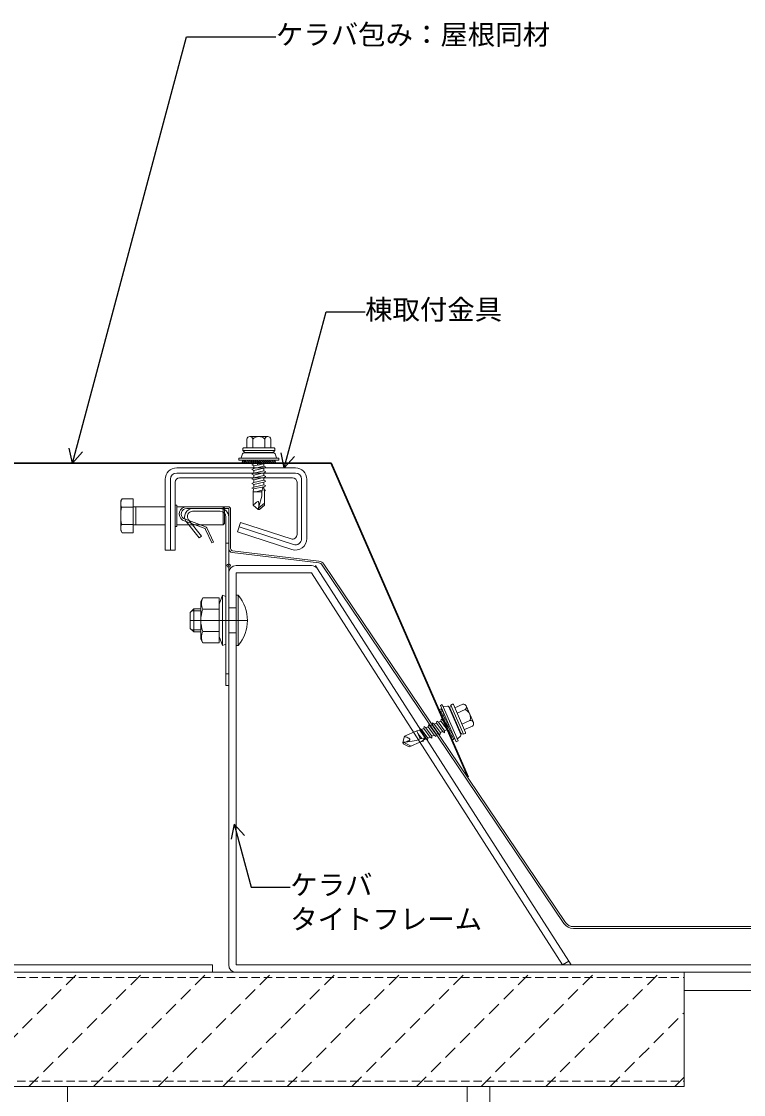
# Model space of a CAD drawing. Units: millimetres at full size, sheet at 1:3; details may follow other scales. Extents: x -1262 to 3778, y -891 to 1036.
# Drawn here: x -774.8 to -458.6, y 108.6 to 578.8 of the extents above; entities that cross this region are included whole.
import ezdxf
from ezdxf.enums import TextEntityAlignment as Align

# ---------------------------------------------------------------- set-up
doc = ezdxf.new("R2010")
doc.units = ezdxf.units.MM
doc.header["$LTSCALE"] = 3
doc.header["$PDMODE"] = 32
doc.header["$PDSIZE"] = 1.5
for name, pattern in [('CHAIN2', [12, 9, -1, 1, -1]), ('DASHED1', [1.8, 1.2, -0.6]), ('DASHED2', [3, 2, -1])]:
    doc.linetypes.add(name, pattern=pattern)
for name, color, linetype, lineweight in [('0-6_名称1', 5, 'Continuous', 25), ('0-C_屋根2', 3, 'Continuous', 9), ('1-1_水切1', 134, 'Continuous', 30), ('2-7_ビス1', 7, 'Continuous', 5), ('2-A_タイトフレーム', 3, 'Continuous', 9), ('2-F_I金具', 7, 'Continuous', 5), ('3-0_吊子', 7, 'Continuous', 5), ('4-2_H鋼1', 2, 'Continuous', 18), ('4-5_C鋼1', 2, 'Continuous', 18), ('5-6_ハッチング1', 7, 'DASHED2', 5)]:
    doc.layers.add(name, color=color, linetype=linetype, lineweight=lineweight)
doc.styles.add('ＭＳ ゴシック', font='')
doc.styles.get('ＭＳ ゴシック').set_extended_font_data('MS Gothic')

msp = doc.modelspace()

# ---------------------------------------------------------------- linework, layer by layer
at = {"layer": '0-6_名称1'}
for p, q in [((-752.511, 385.211), (-753.856, 391.783)), ((-752.511, 385.211), (-748.06, 390.23)), ((-659.692, 383.211), (-661.037, 389.783)), ((-659.692, 383.211), (-655.242, 388.23)), ((-681.647, 227.114), (-682.992, 220.542)), ((-681.647, 227.114), (-677.197, 222.095))]:
    msp.add_line(p, q, dxfattribs=at)
for points in [[(-752.511, 385.211), (-702.452, 572.035), (-663.339, 572.035)], [(-659.692, 383.211), (-641.38, 451.552), (-624.308, 451.552)], [(-681.647, 227.114), (-674.238, 199.461), (-657.084, 199.461)]]:
    msp.add_lwpolyline(points, dxfattribs=at)
at = {"layer": '0-C_屋根2'}
for p, q in [((-684.247, 366.211), (-702.447, 366.211)), ((-684.247, 365.411), (-702.447, 365.411)), ((-684.047, 347.929), (-684.047, 365.211)), ((-683.247, 347.929), (-683.247, 365.211)), ((-694.735, 356.806), (-704.284, 360.282)), ((-703.908, 360.997), (-694.461, 357.558)), ((-693.446, 356.627), (-690.662, 350.659)), ((-644.605, 341.581), (-682.463, 346.142)), ((-644.51, 342.375), (-682.367, 346.936)), ((-643.044, 340.626), (-537.233, 183.617)), ((-642.381, 341.073), (-536.57, 184.064)), ((-533.097, 181.411), (-335.933, 181.411)), ((-533.096, 182.211), (-335.934, 182.211))]:
    msp.add_line(p, q, dxfattribs=at)
msp.add_lwpolyline([(-694.171, 356.289), (-691.387, 350.321), (-690.662, 350.659)], dxfattribs=at)
for centre, radius, start, end in [((-702.447, 362.962), 3.249, 90, 235.57982), ((-702.447, 362.962), 2.449, 90.00009, 233.37631), ((-684.247, 365.211), 1, 0, 90), ((-684.247, 365.211), 0.2, 0, 90), ((-695.077, 355.867), 1.8, 25, 70), ((-695.077, 355.867), 1, 25, 70), ((-682.247, 347.929), 1.8, 180, 263.13001), ((-682.247, 347.929), 1, 180, 263.13001), ((-644.869, 339.397), 2.2, 33.97654, 83.13001), ((-644.869, 339.397), 3, 33.97654, 83.13001), ((-533.087, 186.411), 5, 213.97654, 270.11492), ((-533.087, 186.411), 4.2, 213.97654, 270.11492)]:
    msp.add_arc(centre, radius, start, end, dxfattribs=at)
at = {"layer": '1-1_水切1'}
msp.add_line((-639.126, 385.211), (-579.196, 247.704), dxfattribs=at)
msp.add_lwpolyline([(-639.126, 385.211), (-943.147, 385.211), (-943.147, 115.638)], dxfattribs=at)
at = {"layer": '2-7_ビス1'}
for p, q in [((-676.091, 395.853), (-676.091, 392.011)), ((-666.904, 396.911), (-674.779, 396.911)), ((-673.467, 395.853), (-673.467, 392.011)), ((-668.216, 395.853), (-668.216, 392.011)), ((-665.591, 395.853), (-665.591, 392.011)), ((-677.848, 390.903), (-677.848, 391.693)), ((-677.848, 390.903), (-663.835, 390.903)), ((-677.195, 390.125), (-677.848, 390.903)), ((-677.529, 392.011), (-664.154, 392.011)), ((-664.488, 390.125), (-663.835, 390.903)), ((-663.835, 390.903), (-663.835, 391.693)), ((-679.541, 387.491), (-679.541, 386.651)), ((-662.141, 387.491), (-679.541, 387.491)), ((-677.986, 389.364), (-678.526, 387.654)), ((-677.87, 386.651), (-678.23, 385.211)), ((-677.436, 385.211), (-678.071, 385.847)), ((-676.535, 385.211), (-677.891, 386.567)), ((-664.265, 389.771), (-677.418, 389.771)), ((-677.074, 386.651), (-675.634, 385.211)), ((-664.732, 390.011), (-676.951, 390.011)), ((-676.173, 386.651), (-674.733, 385.211)), ((-675.272, 386.651), (-673.833, 385.211)), ((-674.372, 386.651), (-672.932, 385.211)), ((-673.471, 386.651), (-672.031, 385.211)), ((-673.071, 390.011), (-673.071, 389.771)), ((-672.57, 386.651), (-671.13, 385.211)), ((-671.67, 386.651), (-670.23, 385.211)), ((-670.769, 386.651), (-669.329, 385.211)), ((-669.868, 386.651), (-668.428, 385.211)), ((-668.967, 386.651), (-667.527, 385.211)), ((-668.612, 390.011), (-668.612, 389.771)), ((-668.066, 386.651), (-666.626, 385.211)), ((-667.166, 386.651), (-665.726, 385.211)), ((-666.265, 386.651), (-664.825, 385.211)), ((-665.364, 386.651), (-663.924, 385.211)), ((-664.463, 386.651), (-663.596, 385.784)), ((-663.813, 386.651), (-663.453, 385.211)), ((-663.697, 389.364), (-663.157, 387.654)), ((-678.23, 385.211), (-663.453, 385.211)), ((-673.841, 384.488), (-673.071, 384.933)), ((-673.841, 384.488), (-673.071, 384.044)), ((-673.841, 382.466), (-673.071, 382.911)), ((-673.841, 382.466), (-673.071, 382.021)), ((-673.841, 380.444), (-673.071, 380.889)), ((-673.071, 384.933), (-673.071, 385.211)), ((-673.071, 384.933), (-671.845, 385.211)), ((-673.071, 384.044), (-668.612, 385.055)), ((-673.071, 384.044), (-673.071, 382.911)), ((-673.071, 382.911), (-668.612, 383.922)), ((-673.071, 382.021), (-668.612, 383.032)), ((-673.071, 382.021), (-673.071, 380.889)), ((-673.071, 380.889), (-668.612, 381.9)), ((-668.612, 385.055), (-668.341, 385.211)), ((-668.612, 385.055), (-668.612, 383.922)), ((-667.841, 383.477), (-668.612, 383.922)), ((-667.841, 383.477), (-668.612, 383.032)), ((-668.612, 383.032), (-668.612, 381.9)), ((-667.841, 381.455), (-668.612, 381.9)), ((-667.841, 381.455), (-668.612, 381.01)), ((-673.841, 378.421), (-673.071, 378.866)), ((-673.841, 376.399), (-673.071, 376.844)), ((-673.841, 376.399), (-673.071, 375.954)), ((-673.071, 378.866), (-668.612, 379.878)), ((-673.071, 376.844), (-668.612, 377.855)), ((-673.071, 375.954), (-668.612, 376.965)), ((-667.841, 379.433), (-668.612, 379.878)), ((-667.841, 379.433), (-668.612, 378.988)), ((-667.841, 377.41), (-668.612, 377.855)), ((-667.841, 377.41), (-668.612, 376.965)), ((-668.612, 376.965), (-668.612, 375.833)), ((-673.841, 374.377), (-673.071, 374.822)), ((-673.841, 374.377), (-673.155, 373.981)), ((-673.389, 372.655), (-673.155, 373.981)), ((-673.389, 372.655), (-673.389, 366.882)), ((-673.389, 372.655), (-669.586, 372.655)), ((-673.155, 373.981), (-668.612, 374.943)), ((-673.071, 375.954), (-673.071, 374.822)), ((-673.071, 374.822), (-668.612, 375.833)), ((-669.452, 373.456), (-672.217, 372.655)), ((-670.841, 372.655), (-669.554, 372.867)), ((-669.586, 372.655), (-669.586, 370.882)), ((-667.841, 375.388), (-668.612, 375.833)), ((-667.841, 375.388), (-668.612, 374.943)), ((-668.612, 374.943), (-668.612, 374.46)), ((-668.485, 373.737), (-668.612, 374.46)), ((-668.485, 373.737), (-668.55, 373.718)), ((-668.485, 373.737), (-668.108, 373.52)), ((-668.382, 373.06), (-668.366, 373.063)), ((-668.366, 373.063), (-668.108, 373.212)), ((-668.294, 372.655), (-668.366, 373.063)), ((-668.294, 372.655), (-668.294, 366.882)), ((-668.108, 373.52), (-668.108, 373.212)), ((-673.389, 366.882), (-671.16, 365.011)), ((-671.018, 365.54), (-668.294, 367.826)), ((-669.586, 370.883), (-670.84, 366.203)), ((-668.294, 366.882), (-670.523, 365.011)), ((-670.523, 365.011), (-671.16, 365.011)), ((-590.673, 277.64), (-592.136, 277.395)), ((-591.819, 276.667), (-591.49, 277.503)), ((-591.459, 275.841), (-590.758, 277.626)), ((-590.57, 279.508), (-591.34, 279.172)), ((-583.618, 263.557), (-590.57, 279.508)), ((-588.232, 278.83), (-590.015, 278.642)), ((-582.377, 266.414), (-587.632, 278.472)), ((-582.343, 266.938), (-587.225, 278.14)), ((-587.218, 278.409), (-586.766, 279.318)), ((-586.766, 279.318), (-586.042, 279.634)), ((-586.766, 279.318), (-581.168, 266.473)), ((-585.623, 279.469), (-580.279, 267.207)), ((-581.526, 279.686), (-585.048, 278.151)), ((-576.886, 271.686), (-580.032, 278.906)), ((-592.136, 277.395), (-586.233, 263.848)), ((-591.046, 273.083), (-591.146, 272.199)), ((-590.355, 276.91), (-591.099, 275.015)), ((-591.046, 273.083), (-590.33, 272.554)), ((-589.995, 276.085), (-590.739, 274.189)), ((-589.635, 275.259), (-590.38, 273.364)), ((-589.275, 274.433), (-590.02, 272.538)), ((-588.915, 273.607), (-589.66, 271.712)), ((-588.555, 272.782), (-589.3, 270.886)), ((-585.675, 274.583), (-585.895, 274.487)), ((-580.478, 277.28), (-584, 275.745)), ((-601.713, 267.94), (-600.404, 268.256)), ((-600.315, 269.043), (-600.404, 268.256)), ((-600.404, 268.256), (-597.707, 264.475)), ((-600.315, 269.043), (-599.599, 268.514)), ((-598.561, 268.967), (-599.599, 268.514)), ((-599.599, 268.514), (-596.891, 264.831)), ((-598.461, 269.851), (-598.561, 268.967)), ((-598.561, 268.967), (-595.853, 265.283)), ((-598.461, 269.851), (-597.745, 269.322)), ((-597.745, 269.322), (-595.037, 265.639)), ((-596.607, 270.659), (-595.891, 270.13)), ((-595.891, 270.13), (-593.183, 266.447)), ((-594.753, 271.467), (-594.038, 270.938)), ((-592.999, 271.391), (-594.038, 270.938)), ((-594.038, 270.938), (-591.329, 267.255)), ((-592.9, 272.275), (-592.999, 271.391)), ((-592.999, 271.391), (-590.291, 267.707)), ((-592.9, 272.275), (-592.184, 271.746)), ((-591.146, 272.199), (-592.184, 271.746)), ((-592.184, 271.746), (-589.475, 268.063)), ((-591.146, 272.199), (-588.437, 268.515)), ((-590.33, 272.554), (-590.075, 272.665)), ((-590.33, 272.554), (-589.586, 271.542)), ((-589.575, 267.179), (-589.475, 268.063)), ((-588.437, 268.515), (-589.475, 268.063)), ((-588.195, 271.956), (-588.94, 270.06)), ((-587.835, 271.13), (-588.58, 269.235)), ((-588.437, 268.515), (-588.185, 268.329)), ((-587.475, 270.304), (-588.22, 268.409)), ((-587.116, 269.479), (-587.86, 267.583)), ((-586.756, 268.653), (-587.5, 266.757)), ((-583.894, 270.496), (-584.114, 270.4)), ((-578.38, 272.467), (-581.902, 270.932)), ((-577.331, 270.06), (-580.853, 268.525)), ((-607.005, 265.634), (-607.829, 262.843)), ((-601.713, 267.94), (-607.005, 265.634)), ((-601.818, 263.746), (-606.609, 263.026)), ((-600.194, 264.454), (-601.818, 263.746)), ((-601.713, 267.94), (-600.194, 264.454)), ((-599.405, 264.651), (-601.245, 266.866)), ((-600.695, 265.605), (-599.986, 264.509)), ((-599.677, 263.269), (-599.332, 263.498)), ((-599.341, 263.512), (-599.332, 263.498)), ((-599.332, 263.498), (-599.093, 263.322)), ((-598.81, 263.445), (-599.093, 263.322)), ((-598.761, 263.877), (-598.81, 263.445)), ((-598.761, 263.877), (-598.805, 263.929)), ((-598.761, 263.877), (-598.149, 264.283)), ((-597.707, 264.475), (-598.149, 264.283)), ((-596.991, 263.947), (-597.707, 264.475)), ((-596.991, 263.947), (-596.891, 264.831)), ((-595.853, 265.283), (-596.891, 264.831)), ((-595.137, 264.755), (-595.853, 265.283)), ((-595.137, 264.755), (-595.037, 265.639)), ((-593.283, 265.563), (-593.999, 266.091)), ((-593.283, 265.563), (-593.183, 266.447)), ((-591.429, 266.37), (-592.145, 266.899)), ((-591.429, 266.37), (-591.329, 267.255)), ((-590.291, 267.707), (-591.329, 267.255)), ((-589.575, 267.179), (-590.291, 267.707)), ((-586.396, 267.827), (-587.141, 265.932)), ((-586.036, 267.001), (-586.781, 265.106)), ((-585.676, 266.176), (-586.421, 264.28)), ((-585.056, 264.754), (-586.233, 263.848)), ((-585.316, 265.35), (-585.765, 264.208)), ((-582.523, 265.731), (-583.875, 264.553)), ((-582.141, 266.76), (-581.168, 266.473)), ((-581.168, 266.473), (-580.443, 266.788)), ((-607.575, 262.259), (-607.829, 262.843)), ((-604.969, 260.963), (-607.575, 262.259)), ((-607.288, 262.924), (-604.104, 261.34)), ((-599.677, 263.269), (-604.969, 260.963))]:
    msp.add_line(p, q, dxfattribs=at)
for points in [[(-662.141, 387.491), (-662.141, 386.651), (-679.541, 386.651)], [(-673.071, 379.999), (-668.612, 381.01), (-668.612, 379.878)], [(-673.841, 380.444), (-673.071, 379.999), (-673.071, 378.866)], [(-673.841, 378.421), (-673.071, 377.977), (-673.071, 376.844)], [(-673.071, 377.977), (-668.612, 378.988), (-668.612, 377.855)], [(-668.294, 372.655), (-668.482, 373.47), (-668.667, 374.08), (-668.845, 374.46), (-669.013, 374.586), (-669.168, 374.448), (-669.313, 374.066), (-669.451, 373.461), (-669.586, 372.655)], [(-673.389, 366.882), (-673.021, 367.194), (-672.627, 367.533), (-672.231, 367.864), (-671.853, 368.153), (-671.517, 368.365), (-671.243, 368.467), (-671.054, 368.425), (-670.946, 368.18), (-670.881, 367.744), (-670.849, 367.208), (-670.839, 366.664), (-670.84, 366.203)], [(-670.841, 365.011), (-670.902, 365.143), (-670.957, 365.275), (-670.997, 365.407), (-671.018, 365.54), (-671.009, 365.705), (-670.97, 365.87), (-670.91, 366.037), (-670.84, 366.203)], [(-583.618, 263.557), (-584.388, 263.221), (-591.34, 279.172)], [(-596.607, 270.659), (-596.707, 269.775), (-597.745, 269.322)], [(-596.707, 269.775), (-593.999, 266.091), (-595.037, 265.639)], [(-594.753, 271.467), (-594.853, 270.583), (-595.891, 270.13)], [(-594.853, 270.583), (-592.145, 266.899), (-593.183, 266.447)], [(-607.005, 265.634), (-606.572, 265.421), (-606.104, 265.195), (-605.642, 264.964), (-605.227, 264.734), (-604.897, 264.51), (-604.694, 264.3), (-604.657, 264.109), (-604.839, 263.912), (-605.213, 263.679), (-605.691, 263.436), (-606.186, 263.209), (-606.609, 263.026)], [(-599.677, 263.269), (-599.005, 263.767), (-598.52, 264.18), (-598.243, 264.496), (-598.195, 264.7), (-598.383, 264.787), (-598.791, 264.767), (-599.4, 264.652), (-600.194, 264.454)], [(-607.702, 262.551), (-607.606, 262.659), (-607.507, 262.762), (-607.402, 262.852), (-607.288, 262.924), (-607.134, 262.982), (-606.966, 263.012), (-606.79, 263.024), (-606.609, 263.026)]]:
    msp.add_lwpolyline(points, dxfattribs=at)
for centre, radius, start, end in [((-674.779, 395.568), 1.343, 12.25461, 167.74538), ((-670.841, 393.126), 3.785, 46.09561, 133.90437), ((-666.904, 395.568), 1.343, 12.25461, 167.74538), ((-677.529, 391.693), 0.319, 90, 180), ((-664.154, 391.693), 0.319, 0, 90), ((-678.753, 387.731), 0.24, 270, 341.24339), ((-677.418, 389.171), 0.6, 90, 161.24339), ((-676.951, 390.33), 0.319, 220, 270), ((-664.732, 390.33), 0.319, 270, 320), ((-664.265, 389.171), 0.6, 18.75661, 90), ((-662.929, 387.731), 0.24, 198.75661, 270), ((-590.035, 278.881), 0.24, 203.54915, 274.79255), ((-588.182, 278.232), 0.6, 23.54915, 94.79255), ((-586.933, 278.267), 0.319, 153.54915, 203.54915), ((-585.915, 279.342), 0.319, 23.54915, 113.54915), ((-581.263, 278.369), 1.343, 305.80376, 101.29453), ((-581.929, 273.784), 3.785, 339.64476, 67.45352), ((-578.117, 271.15), 1.343, 305.80376, 101.29453), ((-583.713, 264.375), 0.24, 132.30576, 203.54915), ((-582.927, 266.175), 0.6, 312.30576, 23.54915), ((-582.051, 267.066), 0.319, 203.54915, 253.54915), ((-580.571, 267.08), 0.319, 293.54915, 23.54915)]:
    msp.add_arc(centre, radius, start, end, dxfattribs=at)
at = {"layer": '2-7_ビス1', "color": 5}
for p in [(-670.841, 385.211), (-589.184, 270.621)]:
    msp.add_point(p, dxfattribs=at)
at = {"layer": '2-A_タイトフレーム'}
for p, q in [((-647.799, 340.411), (-680.847, 340.411)), ((-645.103, 338.936), (-646.047, 340.411)), ((-535.151, 167.136), (-645.103, 338.936)), ((-684.047, 337.211), (-684.047, 165.411)), ((-680.847, 337.211), (-680.847, 165.411)), ((-647.799, 337.211), (-680.847, 337.211)), ((-537.847, 165.411), (-647.799, 337.211)), ((-691.147, 165.411), (-937.947, 165.411)), ((-434.047, 165.411), (-680.847, 165.411)), ((-535.151, 167.136), (-537.847, 165.411)), ((-534.047, 165.411), (-535.151, 167.136))]:
    msp.add_line(p, q, dxfattribs=at)
at = {"layer": '2-A_タイトフレーム', "linetype": 'DASHED2'}
for p, q in [((-681.047, 321.911), (-684.047, 321.911)), ((-681.047, 310.911), (-684.047, 310.911))]:
    msp.add_line(p, q, dxfattribs=at)
at = {"layer": '2-A_タイトフレーム'}
for points in [[(-691.147, 165.411), (-691.147, 162.211), (-937.947, 162.211)], [(-434.047, 165.411), (-434.047, 162.211), (-680.847, 162.211)]]:
    msp.add_lwpolyline(points, dxfattribs=at)
for centre, start, end in [((-680.847, 337.211), 90, 180), ((-647.799, 337.211), 32.61924, 90), ((-680.847, 165.411), 180, 270)]:
    msp.add_arc(centre, 3.2, start, end, dxfattribs=at)
msp.add_point((-684.047, 340.411), dxfattribs=at)
at = {"layer": '2-F_I金具'}
for p, q in [((-654.826, 383.211), (-706.826, 383.211)), ((-654.826, 380.911), (-706.826, 380.911)), ((-711.826, 378.211), (-711.826, 347.211)), ((-709.526, 378.211), (-709.526, 347.211)), ((-707.526, 376.911), (-707.526, 347.211)), ((-656.126, 378.911), (-705.526, 378.911)), ((-654.126, 376.911), (-654.126, 354)), ((-652.126, 378.211), (-652.126, 352.211)), ((-649.826, 378.211), (-649.826, 352.211)), ((-731.347, 368.711), (-730.767, 369.717)), ((-731.347, 368.711), (-731.347, 355.711)), ((-725.847, 369.717), (-730.767, 369.717)), ((-725.847, 369.717), (-725.847, 354.706)), ((-707.526, 366.861), (-706.826, 366.861)), ((-706.826, 366.861), (-706.826, 357.561)), ((-725.847, 365.964), (-731.033, 365.964)), ((-725.847, 366.211), (-711.826, 366.211)), ((-724.676, 366.211), (-724.676, 358.211)), ((-686.524, 366.211), (-706.826, 366.211)), ((-685.847, 365.535), (-686.524, 366.211)), ((-685.847, 365.535), (-685.847, 358.888)), ((-725.847, 358.458), (-731.033, 358.458)), ((-725.847, 358.211), (-711.826, 358.211)), ((-707.526, 357.561), (-706.826, 357.561)), ((-685.847, 358.888), (-686.524, 358.211)), ((-680.147, 355.181), (-678.819, 359.271)), ((-655.66, 349.643), (-679.437, 357.369)), ((-656.744, 352.098), (-678.819, 359.271)), ((-731.347, 355.711), (-730.767, 354.706)), ((-725.847, 354.706), (-730.767, 354.706)), ((-656.371, 347.456), (-680.147, 355.181)), ((-711.826, 347.211), (-707.526, 347.211))]:
    msp.add_line(p, q, dxfattribs=at)
msp.add_lwpolyline([(-686.524, 366.211), (-686.524, 358.211), (-706.826, 358.211)], dxfattribs=at)
for centre, radius, start, end in [((-706.826, 378.211), 5, 90, 180), ((-706.826, 378.211), 2.7, 90, 180), ((-654.826, 378.211), 5, 0, 90), ((-654.826, 378.211), 2.7, 0, 90), ((-705.526, 376.911), 2, 90, 180), ((-656.126, 376.911), 2, 0, 90), ((-727.091, 367.571), 4.256, 149.72153, 202.17946), ((-708.831, 362.211), 22.517, 170.40586, 189.59414), ((-727.091, 356.852), 4.256, 157.82054, 210.27847), ((-656.126, 354), 2, 252, 0), ((-654.826, 352.211), 5, 252, 0), ((-654.826, 352.211), 2.7, 252, 0)]:
    msp.add_arc(centre, radius, start, end, dxfattribs=at)
at = {"layer": '3-0_吊子'}
for p, q in [((-699.847, 365.411), (-687.747, 365.411)), ((-699.847, 364.211), (-687.747, 364.211)), ((-702.605, 359.756), (-696.97, 352.543)), ((-701.66, 360.495), (-696.024, 353.282)), ((-685.247, 361.711), (-685.247, 287.911)), ((-696.024, 353.282), (-696.97, 352.543)), ((-684.047, 350.268), (-685.247, 350.268)), ((-695.344, 326.226), (-696.247, 324.661)), ((-696.247, 324.661), (-696.247, 308.161)), ((-688.247, 326.226), (-695.344, 326.226)), ((-688.247, 306.596), (-688.247, 326.226)), ((-686.755, 327.389), (-688.155, 323.447)), ((-686.755, 305.433), (-686.755, 327.389)), ((-686.755, 327.389), (-685.247, 326.854)), ((-680.847, 327.411), (-679.847, 327.411)), ((-680.847, 305.411), (-680.847, 327.411)), ((-679.847, 305.411), (-679.847, 327.411)), ((-699.347, 321.411), (-700.847, 319.911)), ((-700.847, 312.911), (-700.847, 319.911)), ((-696.247, 320.511), (-700.247, 320.511)), ((-696.247, 321.411), (-699.347, 321.411)), ((-699.347, 311.411), (-699.347, 321.411)), ((-688.247, 321.319), (-695.344, 321.319)), ((-699.347, 311.411), (-700.847, 312.911)), ((-696.247, 312.311), (-700.247, 312.311)), ((-696.247, 311.411), (-699.347, 311.411)), ((-688.247, 311.504), (-695.344, 311.504)), ((-695.344, 306.596), (-696.247, 308.161)), ((-688.247, 306.596), (-695.344, 306.596)), ((-686.755, 305.433), (-688.155, 309.376)), ((-686.755, 305.433), (-685.247, 305.968)), ((-680.847, 305.411), (-679.847, 305.411)), ((-684.047, 292.911), (-685.247, 292.911))]:
    msp.add_line(p, q, dxfattribs=at)
at = {"layer": '3-0_吊子', "linetype": 'CHAIN2'}
for p, q in [((-679.047, 316.411), (-700.847, 316.411)), ((-690.247, 316.411), (-675.847, 316.411))]:
    msp.add_line(p, q, dxfattribs=at)
at = {"layer": '3-0_吊子'}
msp.add_lwpolyline([(-684.047, 361.711), (-684.047, 287.911), (-685.247, 287.911)], dxfattribs=at)
for centre, radius, start, end in [((-699.847, 361.911), 3.5, 90, 218), ((-699.847, 361.911), 2.3, 90, 218), ((-687.747, 361.711), 3.7, 0, 90), ((-687.747, 361.711), 2.5, 0, 90), ((-691.094, 323.772), 4.907, 150, 210), ((-692.972, 316.411), 17.125, 320.03379, 39.96621), ((-682.468, 316.411), 13.779, 159.136, 200.864), ((-686.647, 322.911), 1.6, 160.45091, 180), ((-691.094, 309.05), 4.907, 150, 210), ((-686.647, 309.911), 1.6, 180, 199.54909)]:
    msp.add_arc(centre, radius, start, end, dxfattribs=at)
at = {"layer": '4-2_H鋼1'}
for p, q in [((-484.647, 162.211), (1065.485, 162.211)), ((-484.647, 154.211), (1065.485, 154.211)), ((-569.647, -85.789), (-569.647, 112.211))]:
    msp.add_line(p, q, dxfattribs=at)
msp.add_lwpolyline([(-650.647, 101.211), (-579.647, 101.211), (-579.647, 112.211), (-754.647, 112.211), (-754.647, 101.211), (-683.647, 101.211)], dxfattribs=at)
at = {"layer": '4-5_C鋼1'}
for p, q in [((-884.647, 162.211), (-484.647, 162.211)), ((-484.647, 162.211), (-484.647, 112.211)), ((-884.647, 112.211), (-484.647, 112.211))]:
    msp.add_line(p, q, dxfattribs=at)
at = {"layer": '4-5_C鋼1', "linetype": 'DASHED1'}
for p, q in [((-884.647, 159.911), (-484.647, 159.911)), ((-884.647, 114.511), (-484.647, 114.511))]:
    msp.add_line(p, q, dxfattribs=at)
at = {"layer": '5-6_ハッチング1'}
for p, q in [((-799.795, 112.211), (-749.795, 162.211)), ((-771.51, 112.211), (-721.51, 162.211)), ((-743.226, 112.211), (-693.226, 162.211)), ((-714.942, 112.211), (-664.942, 162.211)), ((-686.658, 112.211), (-636.658, 162.211)), ((-658.373, 112.211), (-608.373, 162.211)), ((-630.089, 112.211), (-580.089, 162.211)), ((-601.805, 112.211), (-551.805, 162.211)), ((-573.52, 112.211), (-523.52, 162.211)), ((-545.236, 112.211), (-495.236, 162.211)), ((-516.952, 112.211), (-484.647, 144.516)), ((-488.668, 112.211), (-484.647, 116.231))]:
    msp.add_line(p, q, dxfattribs=at)

# ---------------------------------------------------------------- texts
at = {"layer": '0-6_名称1', "style": 'ＭＳ ゴシック'}
for s, p in [('ケラバ包み：屋根同材', (-663.339, 566.035)), ('棟取付金具', (-624.308, 445.552)), ('ケラバ\u3000\u3000\u3000\u3000', (-657.084, 193.461)), ('タイトフレーム', (-657.084, 178.461))]:
    msp.add_text(s, height=8.798, dxfattribs=at).set_placement(p, align=Align.BOTTOM_LEFT)

doc.saveas('drawing.dxf')
